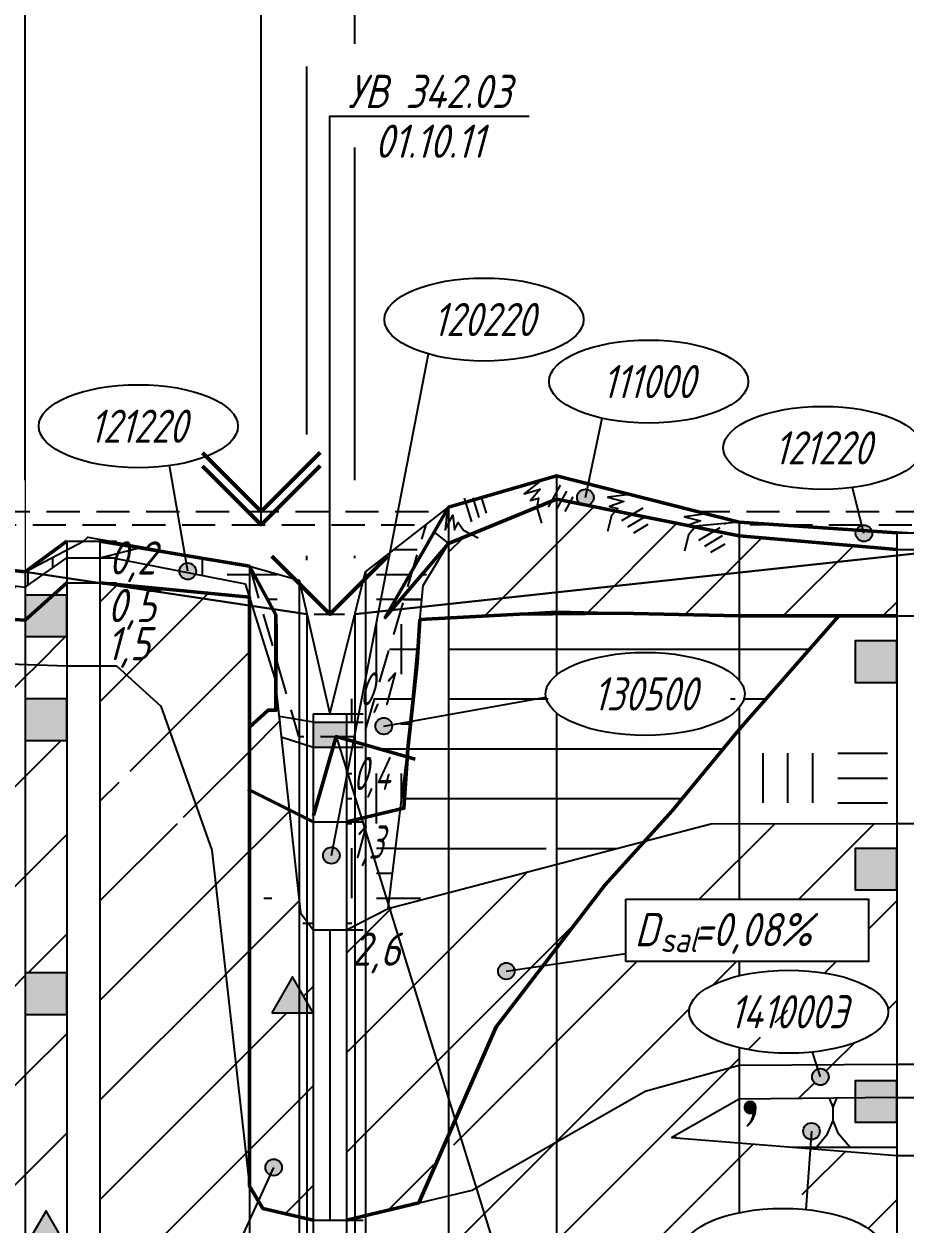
# Model space of a CAD drawing. Extents: x 32 to 1138, y -41 to 702.
# Drawn here: x 206.4 to 259.5, y 388.6 to 460.9 of the extents above; entities that cross this region are included whole.
import ezdxf
from ezdxf.enums import TextEntityAlignment as Align

# ---------------------------------------------------------------- set-up
doc = ezdxf.new("R2010")
doc.units = 0
doc.linetypes.add('IZ_HIDDEN', pattern=[3, 2, -1])
for name, color, linetype, lineweight in [('ИИ_ГЕОЛОГИЯ_025', 7, 'Continuous', 25), ('ИИ_ГЕОЛОГИЯ_050', 7, 'Continuous', 50), ('ИИ_ГИДРОЛОГИЯ_025', 150, 'Continuous', 25), ('ИИ_ПРОФИЛЬ_025', 7, 'Continuous', 25)]:
    doc.layers.add(name, color=color, linetype=linetype, lineweight=lineweight)
for name, color, linetype in [('Ординаты', 7, 'Continuous'), ('Оформление', 7, 'Continuous'), ('Полки', 7, 'Continuous'), ('Профиль', 7, 'Continuous'), ('ТХ-Л', 140, 'Continuous')]:
    doc.layers.add(name, color=color, linetype=linetype)
doc.styles.add('VNIPISIMPLEXCUR', font='simplex.shx', dxfattribs={"width": 0.8, "oblique": 15})
doc.linetypes.add('ИИ27001', pattern='A,2.5,[1,3dservice.shx,S=1.85,R=180.00002,X=0,Y=0],2.5,-1', length=6)
doc.linetypes.add('ИИ27005', pattern='A,2.5,[1,3dservice.shx,S=1.85,R=180.00002,X=0,Y=0],2.5,-2,[4,3dservice.shx,S=0.5,R=0,X=0,Y=0],-2', length=9)
doc.dimstyles.new('ИИ-1000-м-dm$0', dxfattribs={"dimtxt": 2.5, "dimasz": 2.5, "dimexe": 1.25, "dimexo": 0, "dimgap": 1, "dimtad": 1, "dimtoh": 1, "dimzin": 1, "dimdsep": 46, "dimtxsty": 'VNIPISIMPLEXCUR', "dimblk": 'OBLIQUE', "dimcen": 2.5, "dimaunit": 1, "dimazin": 0, "dimtfac": 1, "dimtmove": 1, "dimatfit": 2, "dimfxl": 1, "dimarcsym": 0})
pattern_1 = [(45, (-109.8507, -50.754), (-3, 3), [])]
pattern_2 = [(90, (-109.8507, -50.754), (-4.5, 4.5), [3, -6]), (90, (-108.3507, -50.754), (-4.5, 4.5), [3, -6]), (90, (-106.8507, -50.754), (-4.5, 4.5), [3, -6]), (0, (-105.3507, -50.754), (4.5, 4.5), [3, -6]), (0, (-105.3507, -49.254), (4.5, 4.5), [3, -6]), (0, (-105.3507, -47.754), (4.5, 4.5), [3, -6])]
pattern_3 = [(0, (-109.8507, -50.754), (0, 3), [])]

# ---------------------------------------------------------------- blocks, each defined once
blk = doc.blocks.new('ИИ16001')
at = {"linetype": 'Continuous', "lineweight": 25}
h = blk.add_hatch(color=0, dxfattribs=at)
edge = h.paths.add_edge_path()
edge.add_arc((0, 0), 0.5, 0, 360)
at = {"color": 0, "linetype": 'Continuous', "lineweight": 25}
blk.add_circle((0, 0), 0.5, dxfattribs=at)
blk = doc.blocks.new('ИИ25004')
at = {"linetype": 'Continuous', "lineweight": 25}
blk.add_hatch(color=0, dxfattribs=at).paths.add_polyline_path([(-2.5, 0), (0, 0), (-1.25, 2.165)])
at = {"color": 0, "linetype": 'Continuous', "lineweight": 25}
blk.add_lwpolyline([(-2.5, 0), (0, 0), (-1.25, 2.165)], close=True, dxfattribs=at)
blk = doc.blocks.new('ИИ25005')
at = {"linetype": 'Continuous', "lineweight": 25}
blk.add_hatch(color=0, dxfattribs=at).paths.add_polyline_path([(0, 0), (0, 2.5), (-2.5, 2.5), (-2.5, 0)])
at = {"color": 0, "linetype": 'Continuous', "lineweight": 25}
blk.add_lwpolyline([(0, 0), (0, 2.5), (-2.5, 2.5), (-2.5, 0)], close=True, dxfattribs=at)
blk = doc.blocks.new('ИИ25019')
at = {"color": 0, "linetype": 'Continuous', "lineweight": 25}
for p, q in [((-3.75, -1.5), (-3.75, 1.5)), ((-2.25, -1.5), (-2.25, 1.5)), ((-0.75, -1.5), (-0.75, 1.5)), ((0.75, 1.5), (3.75, 1.5)), ((0.75, 0), (3.75, 0)), ((0.75, -1.5), (3.75, -1.5))]:
    blk.add_line(p, q, dxfattribs=at)
blk = doc.blocks.new('ИИ25010')
at = {"color": 0, "linetype": 'Continuous', "lineweight": 25}
for points in [[(0, 0), (3, 0), (0.5, -1), (2.5, -1), (1, -2), (2, -2), (1.5, -3), (1.5, -5)], [(4.94, -1.23), (2.82, -3.35)], [(5.47, -2.12), (3.7, -3.88)], [(6, -3), (4.59, -4.41)]]:
    blk.add_lwpolyline(points, dxfattribs=at)
blk = doc.blocks.new('ИИ25020')
at = {"color": 0, "linetype": 'Continuous', "lineweight": 25}
blk.add_ellipse((0, 0), major_axis=(-6, 0), ratio=0.416667, dxfattribs=at)
at = {"color": 0, "linetype": 'Continuous', "style": 'VNIPISIMPLEXCUR', "oblique": 15, "width": 0.75}
blk.add_attdef('INDEX', text='', height=2, dxfattribs=at).set_placement((0, 0), align=Align.MIDDLE_CENTER)
blk = doc.blocks.new('_Oblique')
at = {"color": 0, "linetype": 'ByBlock', "lineweight": -2}
blk.add_line((-0.5, -0.5), (0.5, 0.5), dxfattribs=at)
blk = doc.blocks.new('*D25')
at = {"layer": 'Defpoints', "color": 0, "transparency": 16777216}
for p in [(223.456, 521.202), (206.485, 427.898), (223.456, 425.348)]:
    blk.add_point(p, dxfattribs=at)
at = {"layer": 'ТХ-Л', "color": 0, "lineweight": -2, "transparency": 16777216}
for p, q in [((214.97, 521.202), (217.697, 527.004)), ((217.697, 527.004), (313.287, 527.004)), ((206.485, 493.746), (206.485, 522.452)), ((223.456, 486.833), (223.456, 522.452)), ((206.485, 521.202), (223.456, 521.202)), ((206.485, 486.833), (206.485, 489.996)), ((206.485, 433.423), (206.485, 483.083)), ((223.456, 436.175), (223.456, 458.348)), ((223.456, 428.601), (223.456, 428.873))]:
    blk.add_line(p, q, dxfattribs=at)
at = {"layer": 'ТХ-Л', "color": 0, "lineweight": -2, "transparency": 16777216, "xscale": 2.5, "yscale": 2.5, "zscale": 2.5, "rotation": 180}
blk.add_blockref('_Oblique', (206.485, 521.202), dxfattribs=at)
at = {"layer": 'ТХ-Л', "color": 0, "lineweight": -2, "transparency": 16777216, "xscale": 2.5, "yscale": 2.5, "zscale": 2.5}
blk.add_blockref('_Oblique', (223.456, 521.202), dxfattribs=at)
at = {"layer": 'ТХ-Л', "color": 0, "transparency": 16777216, "insert": (265.492, 529.671), "char_height": 2.5, "attachment_point": 5, "style": 'VNIPISIMPLEXCUR'}
blk.add_mtext('Укрепление береговой срезки трехмерными георешетками', dxfattribs=at)
blk = doc.blocks.new('*D27')
at = {"layer": 'Defpoints', "color": 0, "transparency": 16777216}
for p in [(266.985, 502.301), (266.985, 429.748), (226.344, 425.348)]:
    blk.add_point(p, dxfattribs=at)
at = {"layer": 'ТХ-Л', "color": 0, "lineweight": -2, "transparency": 16777216}
for p, q in [((246.664, 502.301), (253.728, 510.659)), ((253.728, 510.659), (349.317, 510.659)), ((226.344, 486.833), (226.344, 503.551)), ((266.985, 492.513), (266.985, 503.551)), ((226.344, 502.301), (266.985, 502.301)), ((266.985, 486.833), (266.985, 488.763)), ((266.985, 433.423), (266.985, 483.083)), ((226.344, 459.723), (226.344, 473.545)), ((226.344, 433.423), (226.344, 453.473)), ((226.344, 428.731), (226.344, 428.873))]:
    blk.add_line(p, q, dxfattribs=at)
at = {"layer": 'ТХ-Л', "color": 0, "lineweight": -2, "transparency": 16777216, "xscale": 2.5, "yscale": 2.5, "zscale": 2.5, "rotation": 180}
blk.add_blockref('_Oblique', (226.344, 502.301), dxfattribs=at)
at = {"layer": 'ТХ-Л', "color": 0, "lineweight": -2, "transparency": 16777216, "xscale": 2.5, "yscale": 2.5, "zscale": 2.5}
blk.add_blockref('_Oblique', (266.985, 502.301), dxfattribs=at)
at = {"layer": 'ТХ-Л', "color": 0, "transparency": 16777216, "insert": (301.523, 513.326), "char_height": 2.5, "attachment_point": 5, "style": 'VNIPISIMPLEXCUR'}
blk.add_mtext('Укрепление береговой срезки трехмерными георешетками', dxfattribs=at)

msp = doc.modelspace()

# ---------------------------------------------------------------- hatches: boundary and pattern name
at = {"layer": 'ИИ_ГЕОЛОГИЯ_025'}
h = msp.add_hatch(dxfattribs=at)
h.set_pattern_fill('ИИ_СУГЛИНОК', color=256, pattern_type=2)
h.set_pattern_definition(pattern_1)
h.paths.add_polyline_path([(167.054, 432.007), (163.306, 432.629), (163, 432.216), (166.912, 428.05), (167.054, 428.037)])
h.paths.add_polyline_path([(178.485, 430.111), (167.054, 432.007), (167.054, 428.037), (178.485, 427.014)])
h.paths.add_polyline_path([(178.485, 427.014), (167.054, 428.037), (167.054, 427.898), (170.615, 424.105), (178.485, 423.29)])
h.paths.add_polyline_path([(193.485, 425.827), (178.485, 427.014), (178.485, 423.29), (193.485, 422.777)])
h.paths.add_polyline_path([(183.869, 429.559, -0.496564), (183.076, 429.641), (178.485, 430.111), (178.485, 427.014), (193.485, 425.827), (193.485, 428.574)])
h.paths.add_polyline_path([(200, 427.668), (199.874, 427.682), (199.997, 427.745), (199.995, 427.782), (193.485, 428.574), (193.485, 425.827), (206.485, 424.998), (206.485, 426.502), (206.485, 426.992), (205.169, 427.153), (205.182, 426.923, -0.431138), (205.711, 426.424, -1), (204.711, 426.424, -0.397489), (205.182, 426.923), (205.169, 427.153), (200.053, 427.775), (199.997, 427.745), (200, 427.668), (200.372, 427.628), (200.07, 427.158), (200.068, 427.146, -0.396723), (200.538, 426.647, -1), (199.538, 426.647, -0.403102), (200.019, 427.146)])
h.paths.add_polyline_path([(206.485, 424.998), (193.485, 425.827), (193.485, 422.777), (206.485, 422.333)])
h.paths.add_polyline_path([(208.985, 424.002), (206.485, 424.002), (206.485, 422.333), (208.985, 422.248)])
h = msp.add_hatch(dxfattribs=at)
h.set_pattern_fill('ИИ_СУГЛИНОК', color=256, pattern_type=2)
h.set_pattern_definition(pattern_1)
h.paths.add_polyline_path([(238.485, 432.279), (231.985, 429.614), (231.985, 425.131), (238.485, 425.511)])
h.paths.add_polyline_path([(249.485, 430.079), (240.367, 431.903, -0.243289), (239.917, 431.993), (238.787, 432.219), (238.485, 431.668), (238.485, 425.511), (242.221, 425.419), (249.485, 425.248)])
h.paths.add_polyline_path([(258.985, 429.248), (249.485, 430.079), (249.485, 425.248), (255.494, 425.248), (258.985, 425.248)])
h = msp.add_hatch(dxfattribs=at)
h.set_pattern_fill('ИИ_ТОРФ', color=256, pattern_type=2)
h.set_pattern_definition(pattern_2)
h.paths.add_polyline_path([(249.485, 430.898), (246.655, 430.645), (249.485, 430.079)])
h.paths.add_polyline_path([(256.512, 430.226, -0.097017), (256.548, 430.414), (249.485, 430.898), (249.485, 430.079), (258.985, 429.248), (258.985, 430.248), (257.496, 430.349, -0.062638), (257.512, 430.226, -1)])
h = msp.add_hatch(dxfattribs=at)
h.set_pattern_fill('ИИ_ТОРФ', color=256, pattern_type=2)
h.set_pattern_definition(pattern_2)
h.paths.add_polyline_path([(216.109, 428.894), (216.187, 428.434, -0.464777), (216.772, 427.941, -0.087875), (216.741, 427.77), (219.735, 427.177), (219.985, 426.381), (219.985, 428.248)])
h.paths.add_polyline_path([(221.585, 425.31), (221.586, 422.701), (222.643, 419.042), (222.985, 418.986), (222.985, 427.198), (222.706, 427.477), (219.985, 428.248)])
h.paths.add_polyline_path([(229.849, 428.078), (230.048, 428.75), (230.224, 430.424), (226.985, 427.898), (226.985, 418.403), (229.413, 426.608), (228.167, 425.151)])
h.paths.add_polyline_path([(225.734, 419.043), (228.924, 418.724), (229.881, 422.295), (226.691, 422.614)], flags=9)
h = msp.add_hatch(dxfattribs=at)
h.set_pattern_fill('ИИ_ТОРФ', color=256, pattern_type=2)
h.set_pattern_definition(pattern_2)
h.paths.add_polyline_path([(230.16, 423.877), (230.448, 427.08), (231.985, 429.614), (229.879, 427.152), (229.737, 425.802, -0.383788), (230.185, 425.305, -1), (229.185, 425.305, -0.445308), (229.737, 425.802), (229.879, 427.152), (228.167, 425.151), (224.835, 419.348), (225.835, 419.348), (225.835, 418.848), (226.112, 418.848), (229.792, 419.946)])
h.paths.add_polyline_path([(225.734, 419.043), (228.924, 418.724), (229.881, 422.295), (226.691, 422.614)], flags=9)
h = msp.add_hatch(dxfattribs=at)
h.set_pattern_fill('ИИ_ГЛИНА', color=256, pattern_type=2)
h.set_pattern_definition(pattern_3)
h.paths.add_polyline_path([(229.48, 416.769), (229.539, 417.246), (230.16, 423.877), (230.448, 427.08), (231.985, 429.614), (229.413, 426.608), (226.985, 418.403), (226.985, 417.48)])
h.paths.add_polyline_path([(227.584, 418.614, -1), (228.584, 418.614, -1)], flags=16)
h.paths.add_polyline_path([(229.185, 425.305, -1), (230.185, 425.305, -1)], flags=16)
h.paths.add_polyline_path([(225.734, 419.043), (228.924, 418.724), (229.881, 422.295), (226.691, 422.614)], flags=9)
h = msp.add_hatch(dxfattribs=at)
h.set_pattern_fill('ИИ_ТОРФ', color=256, pattern_type=2)
h.set_pattern_definition(pattern_2)
h.paths.add_polyline_path([(208.985, 428.748), (208.985, 429.219), (206.485, 427.898), (206.485, 426.992)])
h = msp.add_hatch(dxfattribs=at)
h.set_pattern_fill('ИИ_СУГЛИНОК', color=256, pattern_type=2)
h.set_pattern_definition(pattern_1)
h.paths.add_polyline_path([(222.985, 401.348), (221.335, 401.348), (222.585, 403.513), (222.985, 402.82), (222.985, 407.693), (221.751, 407.923), (219.985, 409.338), (219.985, 396.216), (219.985, 390.898), (220.523, 390.007), (221.24, 391.57, -0.293006), (220.949, 392.024, -1), (221.949, 392.024, -0.546783), (221.24, 391.57), (220.523, 390.007), (220.804, 389.542), (222.985, 389.042)])
h.paths.add_polyline_path([(219.985, 409.338), (217.733, 411.142), (219.985, 390.898), (219.985, 396.216)])
h.paths.add_polyline_path([(222.391, 413.564), (219.985, 414.758), (219.985, 409.338), (221.751, 407.923), (222.985, 407.693), (222.985, 408.174)])
h.paths.add_polyline_path([(219.985, 418.541), (219.985, 426.381), (210.985, 427.248), (210.985, 422.248), (211.985, 422.248), (214.659, 419.819), (217.733, 411.142), (219.985, 409.338), (219.985, 414.758)])
h.paths.add_polyline_path([(210.52, 421.766), (214.758, 421.447), (215.715, 425.018), (211.477, 425.337)], flags=9)
h.paths.add_polyline_path([(210.574, 424.059), (215.117, 423.74), (216.074, 427.311), (211.531, 427.63)], flags=9)
h = msp.add_hatch(dxfattribs=at)
h.set_pattern_fill('ИИ_ГЛИНА', color=256, pattern_type=2)
h.set_pattern_definition(pattern_3)
edge = h.paths.add_edge_path()
edge.add_line((238.485, 425.376), (236.264, 425.35))
edge.add_line((236.264, 425.35), (231.985, 425.122))
edge.add_line((231.985, 425.122), (231.985, 419.308))
edge.add_line((231.985, 419.308), (237.85, 420.353))
edge.add_ellipse((243.832, 420.55), major_axis=(-6, 0), ratio=0.416667, start_angle=333.01506, end_angle=364.51857, ccw=False)
edge.add_line((238.485, 421.684), (238.485, 425.376))
h.paths.add_polyline_path([(231.985, 419.308), (229.719, 418.905), (229.539, 417.246), (229.3, 413.669), (229.09, 413.619), (228.348, 407.62), (231.985, 408.797)])
h.paths.add_polyline_path([(243.172, 415.091), (247.998, 418.017), (249.94, 418.935), (255.494, 425.248), (249.485, 425.248), (249.138, 425.248), (242.221, 425.419), (236.264, 425.35), (231.985, 425.122), (231.985, 419.308), (231.985, 408.797), (234.274, 409.538), (238.232, 411.419)])
edge = h.paths.add_edge_path(flags=16)
edge.add_ellipse((243.832, 420.55), major_axis=(-6, 0), ratio=0.416667, start_angle=0, end_angle=360)
edge = h.paths.add_edge_path(flags=17)
edge.add_line((247.998, 418.017), (249.485, 418.72))
edge.add_line((249.485, 418.72), (249.485, 419.712))
edge.add_ellipse((243.832, 420.55), major_axis=(-6, 0), ratio=0.416667, start_angle=26.98494, end_angle=160.42565, ccw=False)
edge.add_line((238.485, 419.415), (238.485, 411.607))
edge.add_line((238.485, 411.607), (243.172, 415.091))
edge.add_line((243.172, 415.091), (247.998, 418.017))
h.paths.add_polyline_path([(245.457, 413.5), (249.485, 418.417), (249.485, 418.72), (247.998, 418.017), (243.172, 415.091), (238.485, 411.607), (238.485, 410.281), (243.8, 411.676)], flags=17)
edge = h.paths.add_edge_path()
edge.add_line((255.494, 425.248), (249.485, 425.248))
edge.add_line((249.485, 425.248), (249.485, 421.387))
edge.add_ellipse((243.832, 420.55), major_axis=(-6, 0), ratio=0.416667, start_angle=160.42565, end_angle=199.57435, ccw=False)
edge.add_line((249.485, 419.712), (249.485, 418.72))
edge.add_line((249.485, 418.72), (249.94, 418.935))
edge.add_line((249.94, 418.935), (255.494, 425.248))
h = msp.add_hatch(dxfattribs=at)
h.set_pattern_fill('ИИ_ГЛИНА', color=256, pattern_type=2)
h.set_pattern_definition(pattern_3)
edge = h.paths.add_edge_path()
edge.add_line((238.485, 425.376), (236.264, 425.35))
edge.add_line((236.264, 425.35), (231.985, 425.122))
edge.add_line((231.985, 425.122), (231.985, 419.308))
edge.add_line((231.985, 419.308), (237.85, 420.353))
edge.add_ellipse((243.832, 420.55), major_axis=(-6, 0), ratio=0.416667, start_angle=333.01506, end_angle=364.51857, ccw=False)
edge.add_line((238.485, 421.684), (238.485, 425.376))
h = msp.add_hatch(dxfattribs=at)
h.set_pattern_fill('ИИ_ГЛИНА', color=256, pattern_type=2)
h.set_pattern_definition(pattern_3)
edge = h.paths.add_edge_path()
edge.add_line((247.998, 418.017), (249.485, 418.72))
edge.add_line((249.485, 418.72), (249.485, 419.712))
edge.add_ellipse((243.832, 420.55), major_axis=(-6, 0), ratio=0.416667, start_angle=26.98494, end_angle=160.42565, ccw=False)
edge.add_line((238.485, 419.415), (238.485, 411.607))
edge.add_line((238.485, 411.607), (243.172, 415.091))
edge.add_line((243.172, 415.091), (247.998, 418.017))
edge = h.paths.add_edge_path()
edge.add_line((255.494, 425.248), (249.485, 425.248))
edge.add_line((249.485, 425.248), (249.485, 421.387))
edge.add_ellipse((243.832, 420.55), major_axis=(-6, 0), ratio=0.416667, start_angle=160.42565, end_angle=199.57435, ccw=False)
edge.add_line((249.485, 419.712), (249.485, 418.72))
edge.add_line((249.485, 418.72), (249.94, 418.935))
edge.add_line((249.94, 418.935), (255.494, 425.248))
h = msp.add_hatch(dxfattribs=at)
h.set_pattern_fill('ИИ_СУГЛИНОК', color=256, pattern_type=2)
h.set_pattern_definition(pattern_1)
h.paths.add_polyline_path([(206.485, 422.333), (193.485, 422.777), (193.485, 421.888), (200.175, 421.589), (204.569, 420.468), (206.485, 419.886), (206.485, 420.248)])
h.paths.add_polyline_path([(200.175, 421.589), (193.485, 421.888), (193.485, 421.213), (194.798, 421.154), (199.383, 420.566), (205.94, 419.16), (206.485, 418.916), (206.485, 419.886), (204.569, 420.468)])
h.paths.add_polyline_path([(199.383, 420.566), (194.798, 421.154), (193.485, 421.213), (193.485, 417.467), (204.047, 417.467), (204.047, 413.712), (193.485, 413.712), (193.485, 404.018), (204.914, 404.018), (204.914, 400.263), (193.485, 400.263), (193.485, 390.309), (196.359, 390.137), (206.485, 389.304), (206.485, 418.916), (205.94, 419.16)])
h = msp.add_hatch(dxfattribs=at)
h.set_pattern_fill('ИИ_СУГЛИНОК', color=256, pattern_type=2)
h.set_pattern_definition(pattern_1)
h.paths.add_polyline_path([(208.985, 417.612), (208.804, 417.748), (206.485, 417.748), (206.485, 403.748), (208.985, 403.748)])
h.paths.add_polyline_path([(208.985, 401.248), (206.485, 401.248), (206.485, 389.304), (207.618, 389.211), (207.735, 389.413), (207.863, 389.191), (208.985, 389.098)])
h.paths.add_polyline_path([(208.985, 422.248), (206.485, 422.333), (206.485, 420.248), (208.985, 420.248)])
h = msp.add_hatch(dxfattribs=at)
h.set_pattern_fill('ИИ_СУГЛИНОК', color=256, pattern_type=2)
h.set_pattern_definition(pattern_1)
h.paths.add_polyline_path([(218.162, 405.895), (217.259, 410.529), (216.489, 412.138), (216.236, 412.341), (212.252, 415.167), (210.985, 416.115), (210.985, 388.934), (217.814, 388.372), (219.437, 388.34), (218.704, 401.322)])
h.paths.add_polyline_path([(214.659, 419.819), (211.985, 422.248), (210.985, 422.248), (210.985, 417.276), (212.071, 416.507), (215.87, 413.435), (216.489, 412.138), (217.733, 411.142)])
h = msp.add_hatch(dxfattribs=at)
h.set_pattern_fill('ИИ_СУГЛИНОК', color=256, pattern_type=2)
h.set_pattern_definition(pattern_1)
h.paths.add_polyline_path([(221.587, 420.873), (221.587, 419.573), (221.113, 419.574), (219.985, 418.541), (219.985, 414.758), (222.391, 413.564)])
h.paths.add_polyline_path([(226.985, 409.87), (226.985, 389.121), (230.194, 389.885), (230.97, 391.652)])
h.paths.add_polyline_path([(238.485, 405.23), (238.485, 410.281), (231.985, 408.575), (231.985, 393.961), (234.854, 400.492), (237.68, 404.179), (235.96, 403.927, -0.036351), (235.965, 403.855, -1), (234.965, 403.855, -0.929847), (235.96, 403.927), (237.68, 404.179)])
h.paths.add_polyline_path([(243.8, 411.676), (238.485, 410.281), (238.485, 405.23), (241.404, 409.038)])
h.paths.add_polyline_path([(225.3, 403.363), (229.767, 403.044), (230.723, 406.615), (226.257, 406.934)], flags=9)
h = msp.add_hatch(color=256, dxfattribs=at)
h.dxf.hatch_style = 1
h.paths.add_polyline_path([(225.835, 418.848), (223.835, 418.848), (223.835, 417.986), (225.835, 417.986)])
h = msp.add_hatch(dxfattribs=at)
h.set_pattern_fill('ИИ_ТОРФ', color=256, pattern_type=2)
h.set_pattern_definition(pattern_2)
h.paths.add_polyline_path([(229.539, 417.246), (229.694, 418.9), (229.146, 418.803), (228.098, 417.428), (225.835, 417.348), (225.835, 412.848), (229.09, 413.619)])
h.paths.add_polyline_path([(229.09, 413.619), (225.835, 412.848), (225.835, 407.425), (228.348, 407.62)])
h.paths.add_polyline_path([(225.362, 413.944), (229.124, 413.625), (230.081, 417.197), (226.319, 417.516)], flags=9)
h.paths.add_polyline_path([(225.253, 409.811), (228.73, 409.492), (229.687, 413.064), (226.21, 413.383)], flags=9)
h = msp.add_hatch(dxfattribs=at)
h.set_pattern_fill('ИИ_ГЛИНА', color=256, pattern_type=2)
h.set_pattern_definition(pattern_3)
h.paths.add_polyline_path([(229.694, 418.9), (229.146, 418.803), (228.098, 417.428), (227.27, 417.399), (229.48, 416.769), (229.539, 417.246)])
h = msp.add_hatch(color=256, dxfattribs=at)
h.dxf.hatch_style = 1
h.paths.add_polyline_path([(225.209, 417.986), (223.835, 417.986), (223.835, 417.348), (225.027, 417.348)])
h = msp.add_hatch(dxfattribs=at)
h.set_pattern_fill('ИИ_СУГЛИНОК', color=256, pattern_type=2)
h.set_pattern_definition(pattern_1)
h.paths.add_polyline_path([(238.485, 404.169), (237.71, 403.219), (235.359, 400.098), (231.985, 392.706), (231.985, 390.311), (233.4, 390.647), (238.485, 393.564)])
edge = h.paths.add_edge_path()
edge.add_line((249.485, 398.181), (249.485, 399.238))
edge.add_ellipse((252.479, 401.405), major_axis=(-6, 0), ratio=0.416667, start_angle=299.93135, end_angle=420.06865, ccw=False)
edge.add_line((249.485, 403.572), (249.485, 404.427))
edge.add_line((249.485, 404.427), (242.675, 404.427))
edge.add_line((242.675, 404.427), (242.675, 404.91))
edge.add_line((242.675, 404.91), (238.603, 404.314))
edge.add_line((238.603, 404.314), (238.485, 404.169))
edge.add_line((238.485, 404.169), (238.485, 393.564))
edge.add_line((238.485, 393.564), (243.825, 396.626))
edge.add_line((243.825, 396.626), (249.485, 398.181))
h.paths.add_polyline_path([(249.485, 412.728), (247.794, 412.725), (245.44, 412.107), (242.178, 408.696), (238.603, 404.314), (242.675, 404.91), (242.675, 408.182), (249.485, 408.182)])
edge = h.paths.add_edge_path()
edge.add_line((256.485, 411.248), (258.985, 411.248))
edge.add_line((258.985, 411.248), (258.985, 412.748))
edge.add_line((258.985, 412.748), (249.485, 412.728))
edge.add_line((249.485, 412.728), (249.485, 408.182))
edge.add_line((249.485, 408.182), (257.279, 408.182))
edge.add_line((257.279, 408.182), (257.279, 404.427))
edge.add_line((257.279, 404.427), (249.485, 404.427))
edge.add_line((249.485, 404.427), (249.485, 403.572))
edge.add_ellipse((252.479, 401.405), major_axis=(-6, 0), ratio=0.416667, start_angle=103.73434, end_angle=299.93135, ccw=False)
edge.add_line((253.903, 398.976), (254.151, 398.213))
edge.add_line((254.151, 398.213), (258.985, 398.248))
edge.add_line((258.985, 398.248), (258.985, 408.748))
edge.add_line((258.985, 408.748), (256.485, 408.748))
edge.add_line((256.485, 408.748), (256.485, 411.248))
edge = h.paths.add_edge_path()
edge.add_ellipse((267.683, 406.389), major_axis=(-6, 0), ratio=0.416667, start_angle=276.68204, end_angle=443.31796, ccw=False)
edge.add_line((266.985, 408.872), (266.985, 412.761))
edge.add_line((266.985, 412.761), (260.985, 412.748))
edge.add_line((260.985, 412.748), (260.985, 398.248))
edge.add_line((260.985, 398.248), (266.985, 397.931))
edge.add_line((266.985, 397.931), (266.985, 398.202))
edge.add_line((266.985, 398.202), (266.154, 398.202))
edge.add_line((266.154, 398.202), (266.154, 401.957))
edge.add_line((266.154, 401.957), (266.985, 401.957))
edge.add_line((266.985, 401.957), (266.985, 403.906))
edge = h.paths.add_edge_path()
edge.add_line((266.985, 412.761), (266.985, 408.872))
edge.add_ellipse((267.683, 406.389), major_axis=(-6, 0), ratio=0.416667, start_angle=83.31796, end_angle=276.68204, ccw=False)
edge.add_line((266.985, 403.906), (266.985, 401.957))
edge.add_line((266.985, 401.957), (274.615, 401.957))
edge.add_line((274.615, 401.957), (274.615, 412.778))
edge.add_line((274.615, 412.778), (266.985, 412.761))
h.paths.add_polyline_path([(260.631, 409.485), (265.174, 409.166), (266.131, 412.738), (261.588, 413.057)], flags=9)
h.paths.add_polyline_path([(260.547, 397.867), (265.166, 397.548), (266.123, 401.12), (261.503, 401.439)], flags=9)
h = msp.add_hatch(dxfattribs=at)
h.set_pattern_fill('ИИ_СУГЛИНОК', color=256, pattern_type=2)
h.set_pattern_definition(pattern_1)
h.paths.add_polyline_path([(217.733, 411.142), (216.489, 412.138), (217.259, 410.529), (218.162, 405.895), (218.704, 401.322), (219.437, 388.34), (219.754, 388.334), (219.985, 388.837), (219.985, 390.898)])
h = msp.add_hatch(dxfattribs=at)
h.set_pattern_fill('ИИ_ТОРФ', color=256, pattern_type=2)
h.set_pattern_definition(pattern_2)
h.paths.add_polyline_path([(223.835, 407.534), (221.751, 407.923), (219.985, 409.338), (219.985, 408.802), (223.835, 406.348)])
h = msp.add_hatch(dxfattribs=at)
h.set_pattern_fill('ИИ_СУГЛИНОК', color=256, pattern_type=2)
h.set_pattern_definition(pattern_1)
h.paths.add_polyline_path([(231.985, 408.575), (228.348, 407.62), (227.564, 407.223), (230.97, 391.652), (231.985, 393.961)])
h.paths.add_polyline_path([(225.3, 403.363), (229.767, 403.044), (230.723, 406.615), (226.257, 406.934)], flags=9)
h = msp.add_hatch(dxfattribs=at)
h.set_pattern_fill('ИИ_СУГЛИНОК', color=256, pattern_type=2)
h.set_pattern_definition(pattern_1)
h.paths.add_polyline_path([(222.985, 402.82), (223.835, 401.348), (223.835, 406.348), (223.074, 407.367), (223.039, 407.683), (222.985, 407.693)])
h.paths.add_polyline_path([(222.985, 389.042), (223.835, 388.848), (223.835, 401.348), (222.985, 401.348)])
h.paths.add_polyline_path([(225.835, 388.848), (226.985, 389.121), (226.985, 406.93), (225.835, 406.348)])
h.paths.add_polyline_path([(225.3, 403.363), (229.767, 403.044), (230.723, 406.615), (226.257, 406.934)], flags=9)
h = msp.add_hatch(dxfattribs=at)
h.set_pattern_fill('ИИ_ТОРФ', color=256, pattern_type=2)
h.set_pattern_definition(pattern_2)
h.paths.add_polyline_path([(228.348, 407.62), (225.835, 407.425), (225.835, 406.348)])
h = msp.add_hatch(dxfattribs=at)
h.set_pattern_fill('ИИ_СУГЛИНОК', color=256, pattern_type=2)
h.set_pattern_definition(pattern_1)
h.paths.add_polyline_path([(256.485, 397.248), (258.985, 397.248), (258.985, 398.248), (254.151, 398.213), (254.235, 397.954, -0.509558), (254.89, 397.478, -1), (253.89, 397.478, -0.324891), (254.235, 397.954), (254.151, 398.213), (249.485, 398.181), (249.485, 396.13), (256.485, 396.217)])
h.paths.add_polyline_path([(249.485, 396.13), (249.485, 398.181), (243.825, 396.626), (238.485, 393.564), (238.485, 389.006), (249.485, 390.061), (249.485, 393.504), (245.428, 393.828)])
h.paths.add_polyline_path([(238.485, 393.564), (233.4, 390.647), (231.985, 390.311), (231.985, 388.51), (234.802, 388.653), (238.485, 389.006)])
h.paths.add_polyline_path([(253.775, 393.163), (249.485, 393.504), (249.485, 390.061), (252.901, 390.389), (253.57, 390.395)])
h = msp.add_hatch(dxfattribs=at)
h.set_pattern_fill('ИИ_АЛЕВРОЛИТ', color=256, pattern_type=2)
h.set_pattern_definition([(0, (-109.8507, -50.754), (0, 4), []), (90, (-109.8507, -49.154), (-5, 4), [0.8, -7.2]), (129.8056, (-108.851, -50.754), (-10, 4e-10), [1.04137, -30.19963]), (129.8056, (-103.851, -46.754), (-10, 4e-10), [1.04137, -30.19963]), (129.8056, (-108.851, -42.754), (-10, 4e-10), [1.04137, -30.19963]), (129.8056, (-103.851, -38.754), (-10, 4e-10), [1.04137, -30.19963]), (129.8056, (-108.851, -34.754), (-10, 4e-10), [1.04137, -30.19963]), (129.8056, (-103.851, -30.754), (-10, 4e-10), [1.04137, -30.19963]), (112.6199, (-109.517, -49.954), (-10, 4e-09), [0.86667, -12.13333]), (112.6199, (-104.517, -45.954), (-10, 4e-09), [0.86667, -12.13333]), (112.6199, (-109.517, -41.954), (-10, 4e-09), [0.86667, -12.13333]), (67.3801, (-109.851, -48.354), (-10, -4e-09), [0.86667, -12.13333]), (67.3801, (-104.851, -44.354), (-10, -4e-09), [0.86667, -12.13333]), (67.3801, (-109.851, -40.354), (-10, -4e-09), [0.86667, -12.13333]), (50.1944, (-109.5174, -47.554), (-10, -4e-10), [1.04137, -30.19963]), (50.1944, (-104.5174, -43.554), (-10, -4e-10), [1.04137, -30.19963]), (50.1944, (-109.5174, -39.554), (-10, -4e-10), [1.04137, -30.19963]), (50.1944, (-104.5174, -35.554), (-10, -4e-10), [1.04137, -30.19963]), (50.1944, (-109.5174, -31.554), (-10, -4e-10), [1.04137, -30.19963]), (50.1944, (-104.5174, -27.554), (-10, -4e-10), [1.04137, -30.19963]), (50.1944, (-110.851, -50.754), (-10, -4e-10), [1.04137, -30.19963]), (50.1944, (-115.851, -46.754), (-10, -4e-10), [1.04137, -30.19963]), (50.1944, (-110.851, -42.754), (-10, -4e-10), [1.04137, -30.19963]), (50.1944, (-115.851, -38.754), (-10, -4e-10), [1.04137, -30.19963]), (50.1944, (-110.851, -34.754), (-10, -4e-10), [1.04137, -30.19963]), (50.1944, (-115.851, -30.754), (-10, -4e-10), [1.04137, -30.19963]), (67.3801, (-110.184, -49.954), (-10, -4e-09), [0.86667, -12.13333]), (67.3801, (-115.184, -45.954), (-10, -4e-09), [0.86667, -12.13333]), (67.3801, (-110.184, -41.954), (-10, -4e-09), [0.86667, -12.13333]), (112.6199, (-109.851, -48.354), (-10, 4e-09), [0.86667, -12.13333]), (112.6199, (-104.851, -44.354), (-10, 4e-09), [0.86667, -12.13333]), (112.6199, (-109.851, -40.354), (-10, 4e-09), [0.86667, -12.13333]), (129.8056, (-110.184, -47.554), (-10, 4e-10), [1.04137, -30.19963]), (129.8056, (-115.184, -43.554), (-10, 4e-10), [1.04137, -30.19963]), (129.8056, (-110.184, -39.554), (-10, 4e-10), [1.04137, -30.19963]), (129.8056, (-115.184, -35.554), (-10, 4e-10), [1.04137, -30.19963]), (129.8056, (-110.184, -31.554), (-10, 4e-10), [1.04137, -30.19963]), (129.8056, (-115.184, -27.554), (-10, 4e-10), [1.04137, -30.19963]), (0, (-105.0494, -49.454), (5, 4), [0.06569, -9.93431]), (0, (-105.005, -49.404), (5, 4), [0.07761, -9.92239]), (0, (-104.966, -49.354), (5, 4), [0.0933, -9.9067]), (0, (-104.927, -49.304), (5, 4), [0.100974, -9.899026]), (0, (-104.8928, -49.254), (5, 4), [0.10953, -9.89047]), (0, (-104.8627, -49.204), (5, 4), [0.114625, -9.885375]), (0, (-104.8365, -49.154), (5, 4), [0.12328, -9.87672]), (0, (-104.813, -49.104), (5, 4), [0.13186, -9.86814]), (0, (-104.789, -49.054), (5, 4), [0.13534, -9.86466]), (0, (-104.77, -49.004), (5, 4), [0.143415, -9.856585]), (0, (-104.753, -48.954), (5, 4), [0.15266, -9.84734]), (0, (-104.736, -48.904), (5, 4), [0.15663, -9.84337]), (0, (-104.72, -48.854), (5, 4), [0.16071, -9.83929]), (0, (-104.7083, -48.804), (5, 4), [0.16421, -9.83579]), (0, (-104.6976, -48.754), (5, 4), [0.16878, -9.83122]), (0, (-104.983, -48.704), (5, 4), [0.46696, -9.53304]), (0, (-105.0742, -48.654), (5, 4), [0.56915, -9.43085]), (0, (-105.129, -48.604), (5, 4), [0.6334, -9.3666]), (0, (-105.1668, -48.554), (5, 4), [0.67868, -9.32132]), (0, (-105.1933, -48.504), (5, 4), [0.71105, -9.28895]), (0, (-105.211, -48.454), (5, 4), [0.732546, -9.267454]), (0, (-105.2213, -48.404), (5, 4), [0.744296, -9.255704]), (0, (-105.2247, -48.354), (5, 4), [0.7485, -9.2515]), (0, (-105.2213, -48.304), (5, 4), [0.74179, -9.25821]), (0, (-105.211, -48.254), (5, 4), [0.72129, -9.27871]), (0, (-105.1933, -48.204), (5, 4), [0.68575, -9.31425]), (0, (-105.1668, -48.154), (5, 4), [0.63266, -9.36734]), (0, (-105.129, -48.104), (5, 4), [0.557005, -9.442995]), (0, (-105.0742, -48.054), (5, 4), [0.4475, -9.5525]), (0, (-104.983, -48.004), (5, 4), [0.265056, -9.734944])])
h.paths.add_polyline_path([(249.485, 396.13), (245.428, 393.828), (249.485, 393.504)])
h.paths.add_polyline_path([(254.353, 394.206, -0.436056), (253.816, 393.708), (253.775, 393.163), (258.985, 392.748), (258.985, 394.748), (256.485, 394.748), (256.485, 396.217), (249.485, 396.13), (249.485, 393.504), (253.775, 393.163), (253.816, 393.708, -0.392704), (253.353, 394.206, -1)])
h.paths.add_polyline_path([(266.985, 396.086), (260.985, 396.248), (260.985, 392.748), (266.985, 392.75)])
h.paths.add_polyline_path([(274.615, 395.881), (268.916, 396.034), (268.769, 395.179, -0.365319), (269.185, 394.687, -1), (268.185, 394.687, -0.464859), (268.769, 395.179), (268.916, 396.034), (266.985, 396.086), (266.985, 392.75), (274.615, 392.752)])
h.paths.add_polyline_path([(294.985, 394.647), (281.989, 395.682), (274.615, 395.881), (274.615, 392.752), (291.285, 392.758), (294.985, 393.169)])
h.paths.add_polyline_path([(296.192, 394.55), (294.985, 394.647), (294.985, 393.169), (297.655, 393.466)])
h.paths.add_polyline_path([(260.436, 393.044), (264.979, 392.725), (265.936, 396.296), (261.393, 396.615)], flags=9)
h = msp.add_hatch(dxfattribs=at)
h.set_pattern_fill('ИИ_СУГЛИНОК', color=256, pattern_type=2)
h.set_pattern_definition(pattern_1)
h.paths.add_polyline_path([(258.985, 392.748), (253.775, 393.163), (253.57, 390.395), (258.985, 390.445)])
h = msp.add_hatch(dxfattribs=at)
h.set_pattern_fill('ИИ_СУГЛИНОК', color=256, pattern_type=2)
h.set_pattern_definition(pattern_1)
edge = h.paths.add_edge_path()
edge.add_line((256.485, 381.748), (258.985, 381.748))
edge.add_line((258.985, 381.748), (258.985, 390.445))
edge.add_line((258.985, 390.445), (253.57, 390.395))
edge.add_line((253.57, 390.395), (253.503, 389.489))
edge.add_ellipse((252.13, 387.055), major_axis=(-6, 0), ratio=0.416667, start_angle=63.83996, end_angle=256.77287, ccw=False)
edge.add_line((249.485, 384.811), (249.485, 354.13))
edge.add_line((249.485, 354.13), (258.985, 355.248))
edge.add_line((258.985, 355.248), (258.985, 358.748))
edge.add_line((258.985, 358.748), (256.485, 358.748))
edge.add_line((256.485, 358.748), (256.485, 361.248))
edge.add_line((256.485, 361.248), (258.985, 361.248))
edge.add_line((258.985, 361.248), (258.985, 379.248))
edge.add_line((258.985, 379.248), (256.485, 379.248))
edge.add_line((256.485, 379.248), (256.485, 381.748))
h = msp.add_hatch(dxfattribs=at)
h.set_pattern_fill('ИИ_СУГЛИНОК', color=256, pattern_type=2)
h.set_pattern_definition(pattern_1)
edge = h.paths.add_edge_path()
edge.add_line((258.985, 390.445), (253.57, 390.395))
edge.add_line((253.57, 390.395), (253.503, 389.489))
edge.add_ellipse((252.13, 387.055), major_axis=(-6, 0), ratio=0.416667, start_angle=63.83996, end_angle=256.77287, ccw=False)
edge.add_line((249.485, 384.811), (249.485, 354.13))
edge.add_line((249.485, 354.13), (258.985, 355.248))
edge.add_line((258.985, 355.248), (258.985, 358.748))
edge.add_line((258.985, 358.748), (256.485, 358.748))
edge.add_line((256.485, 358.748), (256.485, 361.248))
edge.add_line((256.485, 361.248), (258.985, 361.248))
edge.add_line((258.985, 361.248), (258.985, 379.248))
edge.add_line((258.985, 379.248), (256.485, 379.248))
edge.add_line((256.485, 379.248), (256.485, 381.748))
edge.add_line((256.485, 381.748), (258.985, 381.748))
edge.add_line((258.985, 381.748), (258.985, 390.445))
h = msp.add_hatch(dxfattribs=at)
h.set_pattern_fill('ИИ_СУГЛИНОК', color=256, pattern_type=2)
h.set_pattern_definition(pattern_1)
h.paths.add_polyline_path([(238.485, 389.006), (234.802, 388.653), (231.985, 388.51), (231.985, 387.015), (232.379, 385.212), (238.485, 385.212)])
edge = h.paths.add_edge_path()
edge.add_ellipse((252.13, 387.055), major_axis=(-6, 0), ratio=0.416667, start_angle=296.16004, end_angle=423.83996, ccw=False)
edge.add_line((249.485, 389.299), (249.485, 390.061))
edge.add_line((249.485, 390.061), (238.485, 389.006))
edge.add_line((238.485, 389.006), (238.485, 385.212))
edge.add_line((238.485, 385.212), (241.241, 385.212))
edge.add_line((241.241, 385.212), (241.241, 381.457))
edge.add_line((241.241, 381.457), (238.485, 381.457))
edge.add_line((238.485, 381.457), (238.485, 373.979))
edge.add_line((238.485, 373.979), (241.021, 373.979))
edge.add_line((241.021, 373.979), (241.021, 370.224))
edge.add_line((241.021, 370.224), (238.485, 370.224))
edge.add_line((238.485, 370.224), (238.485, 363.699))
edge.add_line((238.485, 363.699), (241.906, 363.699))
edge.add_line((241.906, 363.699), (241.906, 359.944))
edge.add_line((241.906, 359.944), (238.485, 359.944))
edge.add_line((238.485, 359.944), (238.485, 357.889))
edge.add_line((238.485, 357.889), (241.53, 357.889))
edge.add_line((241.53, 357.889), (241.53, 354.134))
edge.add_line((241.53, 354.134), (239.178, 354.134))
edge.add_line((239.178, 354.134), (239.438, 352.948))
edge.add_line((239.438, 352.948), (249.485, 354.13))
edge.add_line((249.485, 354.13), (249.485, 384.811))
h = msp.add_hatch(dxfattribs=at)
h.set_pattern_fill('ИИ_СУГЛИНОК', color=256, pattern_type=2)
h.set_pattern_definition(pattern_1)
h.paths.add_polyline_path([(206.485, 389.304), (204.602, 389.459), (204.602, 385.68), (193.485, 385.68), (193.485, 375.939), (205.05, 375.939), (205.05, 372.184), (193.485, 372.184), (193.485, 368.232), (205.05, 368.232), (205.05, 364.477), (193.485, 364.477), (193.485, 357.337), (206.485, 355.165)])
h = msp.add_hatch(dxfattribs=at)
h.set_pattern_fill('ИИ_СУГЛИНОК', color=256, pattern_type=2)
h.set_pattern_definition(pattern_1)
edge = h.paths.add_edge_path()
edge.add_ellipse((217.572, 383.499), major_axis=(-6, 0), ratio=0.416667, start_angle=259.53431, end_angle=473.7093, ccw=False)
edge.add_line((218.662, 385.958), (219.754, 388.334))
edge.add_line((219.754, 388.334), (217.814, 388.372))
edge.add_line((217.814, 388.372), (210.985, 388.934))
edge.add_line((210.985, 388.934), (210.985, 354.748))
edge.add_line((210.985, 354.748), (211.985, 354.748))
edge.add_line((211.985, 354.748), (219.985, 352.452))
edge.add_line((219.985, 352.452), (219.985, 381.21))

# ---------------------------------------------------------------- linework, layer by layer
at = {"layer": 'ИИ_ГЕОЛОГИЯ_025', "flags": 128}
for points in [[(119.485, 443.698), (137.485, 439.547), (149.485, 436.123), (162.485, 432.765), (178.485, 430.111), (193.485, 428.574), (206.485, 426.992), (208.985, 428.748)], [(224.927, 410.818), (230.78, 441.03)], [(240.229, 432.383), (241.25, 437.155)], [(216.272, 427.941), (215.182, 434.307)], [(257.012, 430.226), (256.317, 432.986)], [(119.485, 431.756), (137.485, 428.276), (149.485, 426.294), (178.485, 423.29), (208.985, 422.248)], [(225.835, 406.348), (228.348, 407.62), (229.539, 417.246), (230.16, 423.877), (230.448, 427.08), (231.985, 429.614), (238.485, 432.279), (249.485, 430.079), (258.985, 429.248)], [(249.485, 430.898), (246.655, 430.645)], [(231.118, 430.289), (231.985, 429.614)], [(258.985, 430.248), (261.985, 430.248)], [(208.985, 429.748), (211.985, 429.748)], [(208.985, 428.748), (211.985, 428.748)], [(210.985, 428.748), (213.358, 429.352)], [(211.341, 428.838), (219.735, 427.177), (221.52, 421.483), (223.074, 407.367), (223.835, 406.348)], [(258.985, 429.248), (261.985, 429.248)], [(208.985, 427.248), (211.985, 427.248)], [(258.985, 425.248), (249.138, 425.248), (238.485, 425.511), (230.264, 425.031)], [(258.985, 425.248), (261.985, 425.248)], [(208.985, 422.248), (211.985, 422.248)], [(211.985, 422.248), (214.659, 419.819), (217.733, 411.142), (219.985, 390.898), (220.804, 389.542), (223.835, 388.848)], [(228.084, 418.614), (237.85, 420.353)], [(223.835, 419.348), (226.835, 419.348)], [(223.835, 419.348), (223.835, 351.348)], [(225.835, 419.348), (225.835, 351.348)], [(223.835, 418.848), (221.773, 419.184), (221.907, 417.968), (223.835, 417.348)], [(223.835, 418.848), (226.835, 418.848)], [(223.835, 417.348), (226.835, 417.348)], [(223.835, 412.848), (226.835, 412.848)], [(228.348, 407.62), (247.794, 412.725), (258.985, 412.748)], [(258.985, 412.748), (261.985, 412.748)], [(223.835, 406.348), (226.835, 406.348)], [(224.835, 406.348), (224.835, 388.848)], [(235.465, 403.855), (242.675, 404.91)], [(254.39, 397.478), (253.903, 398.976)], [(225.835, 388.848), (233.4, 390.647), (243.825, 396.626), (249.485, 398.181), (258.985, 398.248)], [(258.985, 398.248), (261.985, 398.248)], [(258.985, 396.248), (249.485, 396.13), (245.428, 393.828), (258.985, 392.748)], [(258.985, 396.248), (261.985, 396.248)], [(253.853, 394.206), (253.503, 389.489)], [(258.985, 392.748), (261.985, 392.748)], [(221.449, 392.024), (218.662, 385.958)], [(223.835, 388.848), (226.835, 388.848)]]:
    msp.add_lwpolyline(points, dxfattribs=at)
at = {"layer": 'ИИ_ГЕОЛОГИЯ_025', "linetype": 'Continuous', "flags": 128}
for points in [[(258.985, 430.248), (258.985, 355.248)], [(208.985, 429.748), (208.985, 354.748)], [(210.985, 429.748), (210.985, 354.748)]]:
    msp.add_lwpolyline(points, dxfattribs=at)
at = {"layer": 'ИИ_ГЕОЛОГИЯ_025', "flags": 128}
msp.add_lwpolyline([(242.675, 408.182), (257.279, 408.182), (257.279, 404.427), (242.675, 404.427)], close=True, dxfattribs=at)
at = {"layer": 'ИИ_ГЕОЛОГИЯ_050', "linetype": 'ИИ27001', "flags": 128}
for points in [[(119.485, 444.698), (137.485, 440.548), (149.485, 437.348), (162.485, 433.698), (178.485, 430.898), (193.485, 429.348), (206.485, 427.898), (208.985, 429.748)], [(258.985, 429.248), (249.485, 430.079), (238.485, 432.279), (231.985, 429.614), (228.167, 425.151), (231.985, 431.798), (238.485, 433.698), (249.485, 430.898), (258.985, 430.248)], [(210.985, 429.748), (219.985, 428.248), (221.585, 425.31), (221.587, 419.573), (221.113, 419.574), (219.985, 418.541), (219.985, 396.216), (219.985, 390.898), (220.804, 389.542), (223.835, 388.848)], [(225.835, 388.848), (230.194, 389.885), (234.854, 400.492), (241.404, 409.038), (245.457, 413.5), (249.485, 418.417), (255.494, 425.248), (258.985, 425.248)]]:
    msp.add_lwpolyline(points, dxfattribs=at)
at = {"layer": 'ИИ_ГЕОЛОГИЯ_050', "linetype": 'ИИ27005', "flags": 128}
for points in [[(119.485, 434.698), (137.485, 431.494), (149.485, 429.611), (178.485, 427.014), (193.485, 425.827), (206.485, 424.998), (208.985, 427.248)], [(210.985, 427.248), (219.985, 426.381), (219.985, 418.541)], [(255.494, 425.248), (249.485, 425.248), (242.221, 425.419), (236.264, 425.35), (230.264, 425.031), (230.101, 422.419), (229.539, 417.246), (229.3, 413.669), (225.835, 412.848)], [(223.835, 412.848), (219.885, 414.807)]]:
    msp.add_lwpolyline(points, dxfattribs=at)
at = {"layer": 'ИИ_ГИДРОЛОГИЯ_025'}
msp.add_line((225.209, 417.986), (249.917, 338.371), dxfattribs=at)
at = {"layer": 'ИИ_ГИДРОЛОГИЯ_025', "flags": 128}
for points in [[(220.698, 430.748), (220.698, 460.83), (220.698, 478.613)], [(224.835, 425.348), (224.835, 455.348), (236.835, 455.348)], [(223.899, 425.348), (225.719, 425.348)]]:
    msp.add_lwpolyline(points, dxfattribs=at)
at = {"layer": 'ИИ_ГИДРОЛОГИЯ_025', "lineweight": 50, "flags": 128}
for points in [[(217.167, 435.079), (220.698, 431.548), (224.244, 435.086)], [(217.167, 434.279), (220.698, 430.748), (224.244, 434.286)], [(221.335, 428.848), (224.835, 425.348), (228.335, 428.848)], [(229.969, 416.629), (225.209, 417.986), (223.852, 413.226)]]:
    msp.add_lwpolyline(points, dxfattribs=at)
at = {"layer": 'ИИ_ГИДРОЛОГИЯ_025', "linetype": 'IZ_HIDDEN', "flags": 128}
for points in [[(174.769, 431.548), (231.665, 431.548)], [(246.93, 431.548), (311.271, 431.548)], [(179.933, 430.748), (230.639, 430.748)], [(219.985, 428.248), (222.948, 417.986), (226.862, 417.986), (230.639, 430.748)], [(251.903, 430.748), (286.508, 430.748)]]:
    msp.add_lwpolyline(points, dxfattribs=at)
at = {"layer": 'ИИ_ПРОФИЛЬ_025', "flags": 128}
for points in [[(193.485, 429.348), (206.485, 427.898), (209.985, 429.748), (210.245, 429.998), (219.985, 428.248), (222.985, 427.398), (224.835, 419.348), (226.985, 427.898), (231.985, 431.798), (238.485, 433.698), (249.485, 430.898), (259.985, 430.248), (266.985, 429.748), (274.615, 430.398), (294.985, 430.998), (307.485, 431.348), (315.045, 431.748)], [(238.485, 433.698), (238.485, 421.684)], [(231.985, 431.798), (231.985, 385.212)], [(249.485, 430.898), (249.485, 421.387)], [(219.985, 428.248), (219.985, 385.788)], [(206.485, 427.898), (206.485, 346.515)], [(222.985, 427.398), (222.985, 384.578)], [(226.985, 427.898), (226.985, 347.494)], [(238.485, 419.415), (238.485, 385.212)], [(249.485, 419.712), (249.485, 408.182)], [(249.485, 404.427), (249.485, 403.572)], [(249.485, 399.238), (249.485, 389.299)]]:
    msp.add_lwpolyline(points, dxfattribs=at)
at = {"layer": 'Ординаты'}
for p, q in [((206.485, 427.898), (206.485, 295.348)), ((223.456, 425.348), (223.456, 347.494)), ((226.344, 425.348), (226.344, 347.494))]:
    msp.add_line(p, q, dxfattribs=at)
at = {"layer": 'Оформление', "lineweight": 15}
msp.add_line((206.485, 460.398), (206.485, 425.398), dxfattribs=at)
at = {"layer": 'Полки', "color": 10, "lineweight": 30}
for points in [[(226.344, 425.348), (266.985, 429.748)], [(206.485, 427.898), (223.456, 425.348)]]:
    msp.add_lwpolyline(points, dxfattribs=at)
at = {"layer": 'Профиль'}
msp.add_lwpolyline([(193.485, 429.348), (206.485, 427.898), (209.985, 429.748), (210.245, 429.998), (219.985, 428.248), (222.985, 427.398), (224.835, 419.348), (226.985, 427.898), (231.985, 431.798), (238.485, 433.698), (249.485, 430.898), (259.985, 430.248), (266.985, 429.748), (274.615, 430.398), (294.985, 430.998), (307.485, 431.348), (315.045, 431.748)], dxfattribs=at)

# ---------------------------------------------------------------- block references
at = {"layer": 'ИИ_ГЕОЛОГИЯ_025'}
for p, values in [((234.125, 443.106), {'INDEX': '120220'}), ((244.04, 439.369), {'INDEX': '111000'}), ((213.293, 436.68), {'INDEX': '121220'}), ((254.535, 435.373), {'INDEX': '121220'}), ((243.832, 420.55), {'INDEX': '130500'}), ((252.479, 401.405), {'INDEX': '141000Э'}), ((252.13, 387.055), {'INDEX': '381000'})]:
    msp.add_blockref('ИИ25020', p, dxfattribs=at).add_auto_attribs(values)
at = {"layer": 'ИИ_ГЕОЛОГИЯ_025', "xscale": 0.4999999999999999, "yscale": 0.4999999999999999, "zscale": 0.4999999999999999}
for p, rotation in [((236.167, 433.02), 16.26789784370486), ((231.219, 430.458), 61.98167700165383), ((241.452, 432.942), 345.7778648650819), ((246.078, 431.765), 345.9137120280982)]:
    msp.add_blockref('ИИ25010', p, dxfattribs=dict(at, rotation=rotation))
at = {"layer": 'ИИ_ГЕОЛОГИЯ_025'}
for name, p in [('ИИ16001', (240.229, 432.383)), ('ИИ16001', (257.012, 430.226)), ('ИИ16001', (216.272, 427.941)), ('ИИ25005', (208.985, 424.002)), ('ИИ25005', (258.985, 421.248)), ('ИИ25005', (208.985, 417.748)), ('ИИ16001', (228.084, 418.614)), ('ИИ25019', (254.681, 415.485)), ('ИИ16001', (224.927, 410.818)), ('ИИ25005', (258.985, 408.748)), ('ИИ16001', (235.465, 403.855)), ('ИИ25005', (208.985, 401.248)), ('ИИ25004', (223.835, 401.348)), ('ИИ16001', (254.39, 397.478)), ('ИИ25005', (258.985, 394.748)), ('ИИ16001', (253.853, 394.206)), ('ИИ16001', (221.449, 392.024)), ('ИИ25004', (208.985, 387.248))]:
    msp.add_blockref(name, p, dxfattribs=at)

# ---------------------------------------------------------------- texts
at = {"layer": 'ИИ_ГЕОЛОГИЯ_025', "style": 'VNIPISIMPLEXCUR', "oblique": 15}
for s, width, p in [('0,2', 0.8, (211.494, 428.746)), ('0,5', 0.8, (211.431, 425.875)), ('1,5', 0.8, (211.377, 423.582)), ('0,1', 0.6, (226.591, 420.859)), ('0,4', 0.6, (226.219, 415.761)), ('1,3', 0.6, (226.11, 411.628)), ('2,6', 0.8, (226.157, 405.18))]:
    msp.add_text(s, height=2, dxfattribs=dict(at, width=width)).set_placement(p, align=Align.MIDDLE_LEFT)
at = {"layer": 'ИИ_ГЕОЛОГИЯ_025', "style": 'VNIPISIMPLEXCUR', "oblique": 15, "width": 0.8}
for s, height, p in [('D  =0,08%%%', 2, (243.193, 405.354)), ('sal', 1.5, (244.742, 404.994))]:
    msp.add_text(s, height=height, dxfattribs=at).set_placement(p)
at = {"layer": 'ИИ_ГИДРОЛОГИЯ_025', "style": 'VNIPISIMPLEXCUR', "oblique": 15, "width": 0.8}
for s, p in [('УВ 342.03', (230.835, 456.848)), ('01.10.11', (230.835, 453.848))]:
    msp.add_text(s, height=2, dxfattribs=at).set_placement(p, align=Align.MIDDLE_CENTER)

# ---------------------------------------------------------------- dimensions: what is measured, and where the dimension line sits
at = {"layer": 'ТХ-Л'}
for base, p1, p2, picture, middle in [((223.456, 521.202), (206.485, 427.898), (223.456, 425.348), '*D25', (218.697, 527.004)), ((266.985, 502.301), (226.344, 425.348), (266.985, 429.748), '*D27', (254.728, 510.659))]:
    dim = msp.add_linear_dim(base=base, p1=p1, p2=p2, text='Укрепление береговой срезки трехмерными георешетками', dimstyle='ИИ-1000-м-dm$0', override={"dimlfac": 1, "dimtxsty": 'VNIPISIMPLEXCUR', "dimtolj": 0}, dxfattribs=at)
    dim.commit()
    dim.dimension.update_dxf_attribs({"geometry": picture, "text_midpoint": middle, "dimtype": 160})

doc.saveas('drawing.dxf')
